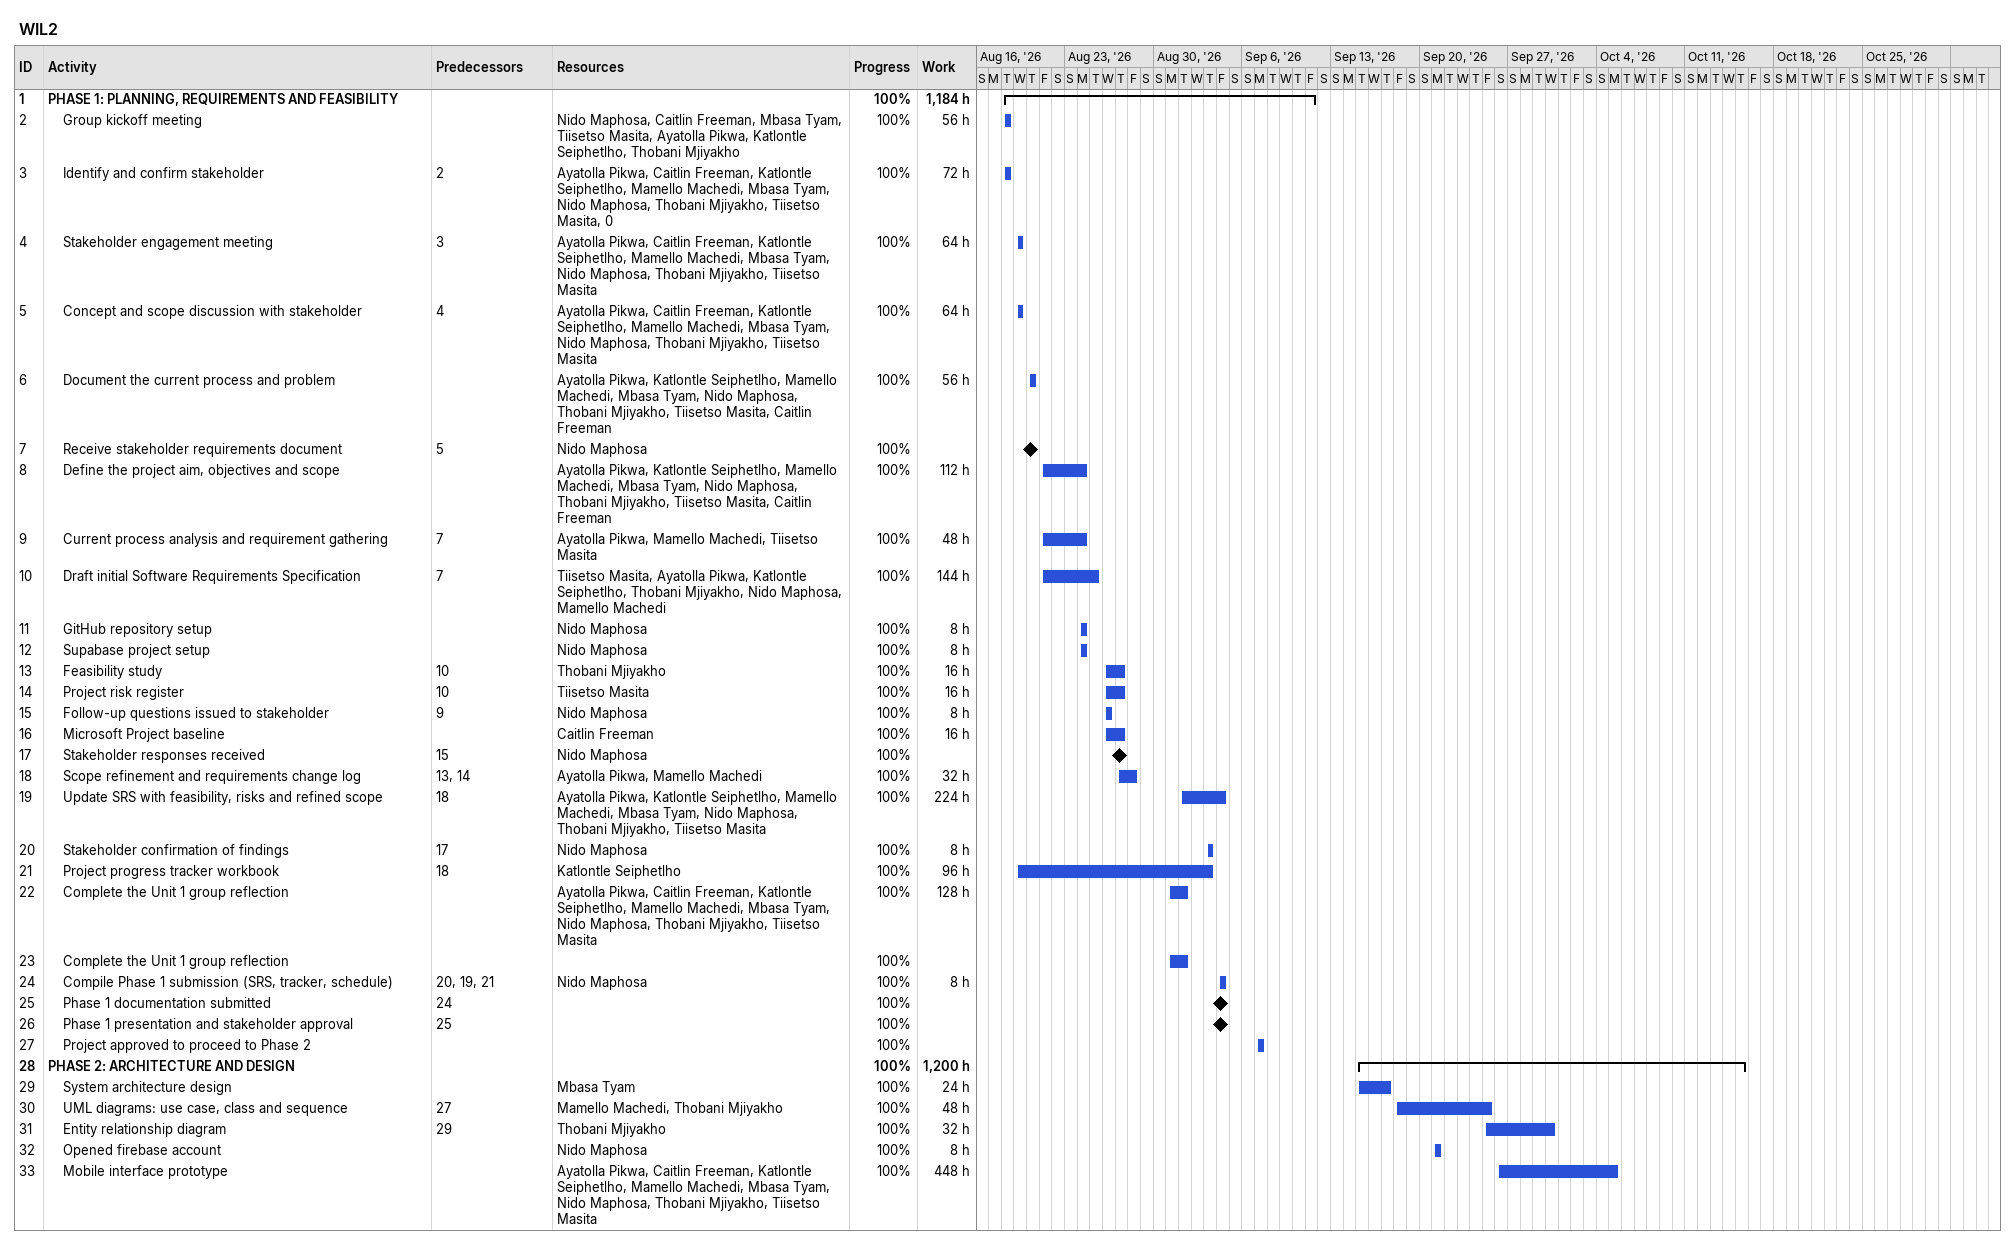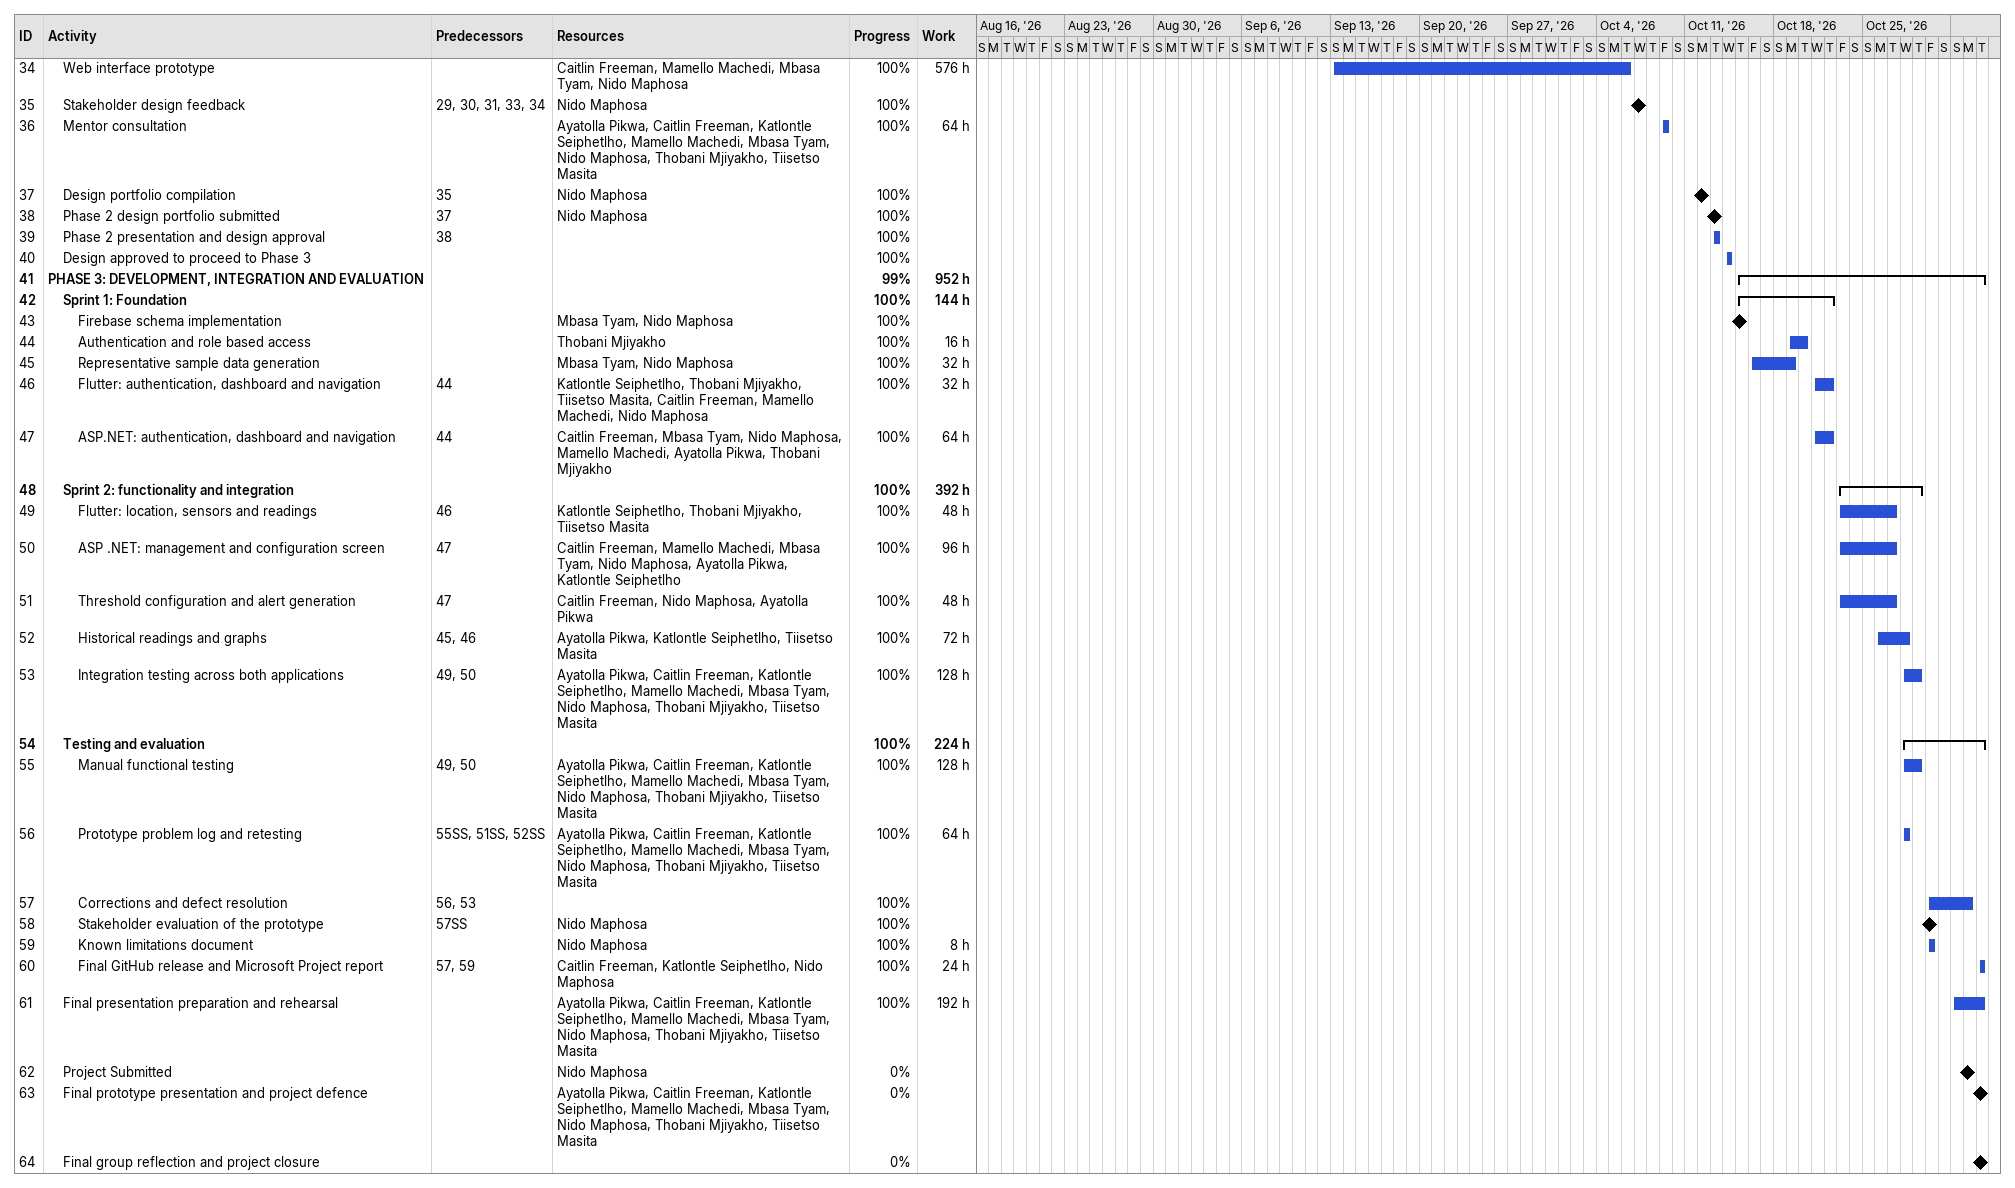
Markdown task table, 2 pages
WIL2

| ID | Level | Task | Start | Finish | Predecessors | Resources | % complete | Work (h) |
|---|---|---|---|---|---|---|---|---|
| 1 | 1 | **PHASE 1: PLANNING, REQUIREMENTS AND FEASIBILITY** | 2026-08-18 | 2026-09-11 |  |  | 100 | 1184 |
| 2 | 2 | Group kickoff meeting | 2026-08-18 | 2026-08-18 |  | Nido Maphosa, Caitlin Freeman, Mbasa Tyam, Tiisetso Masita, Ayatolla Pikwa, Katlontle Seiphetlho, Thobani Mjiyakho | 100 | 56 |
| 3 | 2 | Identify and confirm stakeholder | 2026-08-18 | 2026-08-18 | 2 | Ayatolla Pikwa, Caitlin Freeman, Katlontle Seiphetlho, Mamello Machedi, Mbasa Tyam, Nido Maphosa, Thobani Mjiyakho, Tiisetso Masita, 0 | 100 | 72 |
| 4 | 2 | Stakeholder engagement meeting | 2026-08-19 | 2026-08-19 | 3 | Ayatolla Pikwa, Caitlin Freeman, Katlontle Seiphetlho, Mamello Machedi, Mbasa Tyam, Nido Maphosa, Thobani Mjiyakho, Tiisetso Masita | 100 | 64 |
| 5 | 2 | Concept and scope discussion with stakeholder | 2026-08-19 | 2026-08-19 | 4 | Ayatolla Pikwa, Caitlin Freeman, Katlontle Seiphetlho, Mamello Machedi, Mbasa Tyam, Nido Maphosa, Thobani Mjiyakho, Tiisetso Masita | 100 | 64 |
| 6 | 2 | Document the current process and problem | 2026-08-20 | 2026-08-20 |  | Ayatolla Pikwa, Katlontle Seiphetlho, Mamello Machedi, Mbasa Tyam, Nido Maphosa, Thobani Mjiyakho, Tiisetso Masita, Caitlin Freeman | 100 | 56 |
| 7 | 2 | Receive stakeholder requirements document (milestone) | 2026-08-20 | 2026-08-20 | 5 | Nido Maphosa | 100 |  |
| 8 | 2 | Define the project aim, objectives and scope | 2026-08-21 | 2026-08-24 |  | Ayatolla Pikwa, Katlontle Seiphetlho, Mamello Machedi, Mbasa Tyam, Nido Maphosa, Thobani Mjiyakho, Tiisetso Masita, Caitlin Freeman | 100 | 112 |
| 9 | 2 | Current process analysis and requirement gathering | 2026-08-21 | 2026-08-24 | 7 | Ayatolla Pikwa, Mamello Machedi, Tiisetso Masita | 100 | 48 |
| 10 | 2 | Draft initial Software Requirements Specification | 2026-08-21 | 2026-08-25 | 7 | Tiisetso Masita, Ayatolla Pikwa, Katlontle Seiphetlho, Thobani Mjiyakho, Nido Maphosa, Mamello Machedi | 100 | 144 |
| 11 | 2 | GitHub repository setup | 2026-08-24 | 2026-08-24 |  | Nido Maphosa | 100 | 8 |
| 12 | 2 | Supabase project setup | 2026-08-24 | 2026-08-24 |  | Nido Maphosa | 100 | 8 |
| 13 | 2 | Feasibility study | 2026-08-26 | 2026-08-27 | 10 | Thobani Mjiyakho | 100 | 16 |
| 14 | 2 | Project risk register | 2026-08-26 | 2026-08-27 | 10 | Tiisetso Masita | 100 | 16 |
| 15 | 2 | Follow-up questions issued to stakeholder | 2026-08-26 | 2026-08-26 | 9 | Nido Maphosa | 100 | 8 |
| 16 | 2 | Microsoft Project baseline | 2026-08-26 | 2026-08-27 |  | Caitlin Freeman | 100 | 16 |
| 17 | 2 | Stakeholder responses received (milestone) | 2026-08-27 | 2026-08-27 | 15 | Nido Maphosa | 100 |  |
| 18 | 2 | Scope refinement and requirements change log | 2026-08-27 | 2026-08-28 | 13, 14 | Ayatolla Pikwa, Mamello Machedi | 100 | 32 |
| 19 | 2 | Update SRS with feasibility, risks and refined scope | 2026-09-01 | 2026-09-04 | 18 | Ayatolla Pikwa, Katlontle Seiphetlho, Mamello Machedi, Mbasa Tyam, Nido Maphosa, Thobani Mjiyakho, Tiisetso Masita | 100 | 224 |
| 20 | 2 | Stakeholder confirmation of findings | 2026-09-03 | 2026-09-03 | 17 | Nido Maphosa | 100 | 8 |
| 21 | 2 | Project progress tracker workbook | 2026-08-19 | 2026-09-03 | 18 | Katlontle Seiphetlho | 100 | 96 |
| 22 | 2 | Complete the Unit 1 group reflection | 2026-08-31 | 2026-09-01 |  | Ayatolla Pikwa, Caitlin Freeman, Katlontle Seiphetlho, Mamello Machedi, Mbasa Tyam, Nido Maphosa, Thobani Mjiyakho, Tiisetso Masita | 100 | 128 |
| 23 | 2 | Complete the Unit 1 group reflection | 2026-08-31 | 2026-09-01 |  |  | 100 |  |
| 24 | 2 | Compile Phase 1 submission (SRS, tracker, schedule) | 2026-09-04 | 2026-09-04 | 20, 19, 21 | Nido Maphosa | 100 | 8 |
| 25 | 2 | Phase 1 documentation submitted (milestone) | 2026-09-04 | 2026-09-04 | 24 |  | 100 |  |
| 26 | 2 | Phase 1 presentation and stakeholder approval (milestone) | 2026-09-04 | 2026-09-04 | 25 |  | 100 |  |
| 27 | 2 | Project approved to proceed to Phase 2 | 2026-09-07 | 2026-09-07 |  |  | 100 |  |
| 28 | 1 | **PHASE 2: ARCHITECTURE AND DESIGN** | 2026-09-15 | 2026-10-15 |  |  | 100 | 1200 |
| 29 | 2 | System architecture design | 2026-09-15 | 2026-09-17 |  | Mbasa Tyam | 100 | 24 |
| 30 | 2 | UML diagrams: use case, class and sequence | 2026-09-18 | 2026-09-25 | 27 | Mamello Machedi, Thobani Mjiyakho | 100 | 48 |
| 31 | 2 | Entity relationship diagram | 2026-09-25 | 2026-09-30 | 29 | Thobani Mjiyakho | 100 | 32 |
| 32 | 2 | Opened firebase account | 2026-09-21 | 2026-09-21 |  | Nido Maphosa | 100 | 8 |
| 33 | 2 | Mobile interface prototype | 2026-09-26 | 2026-10-05 |  | Ayatolla Pikwa, Caitlin Freeman, Katlontle Seiphetlho, Mamello Machedi, Mbasa Tyam, Nido Maphosa, Thobani Mjiyakho, Tiisetso Masita | 100 | 448 |
| 34 | 2 | Web interface prototype | 2026-09-13 | 2026-10-06 |  | Caitlin Freeman, Mamello Machedi, Mbasa Tyam, Nido Maphosa | 100 | 576 |
| 35 | 2 | Stakeholder design feedback (milestone) | 2026-10-07 | 2026-10-07 | 29, 30, 31, 33, 34 | Nido Maphosa | 100 |  |
| 36 | 2 | Mentor consultation | 2026-10-09 | 2026-10-09 |  | Ayatolla Pikwa, Caitlin Freeman, Katlontle Seiphetlho, Mamello Machedi, Mbasa Tyam, Nido Maphosa, Thobani Mjiyakho, Tiisetso Masita | 100 | 64 |
| 37 | 2 | Design portfolio compilation (milestone) | 2026-10-12 | 2026-10-12 | 35 | Nido Maphosa | 100 |  |
| 38 | 2 | Phase 2 design portfolio submitted (milestone) | 2026-10-13 | 2026-10-13 | 37 | Nido Maphosa | 100 |  |
| 39 | 2 | Phase 2 presentation and design approval | 2026-10-13 | 2026-10-13 | 38 |  | 100 |  |
| 40 | 2 | Design approved to proceed to Phase 3 | 2026-10-14 | 2026-10-14 |  |  | 100 |  |
| 41 | 1 | **PHASE 3: DEVELOPMENT, INTEGRATION AND EVALUATION** | 2026-10-15 | 2026-11-03 |  |  | 99 | 952 |
| 42 | 2 | **Sprint 1: Foundation** | 2026-10-15 | 2026-10-22 |  |  | 100 | 144 |
| 43 | 3 | Firebase schema implementation (milestone) | 2026-10-15 | 2026-10-15 |  | Mbasa Tyam, Nido Maphosa | 100 |  |
| 44 | 3 | Authentication and role based access | 2026-10-19 | 2026-10-20 |  | Thobani Mjiyakho | 100 | 16 |
| 45 | 3 | Representative sample data generation | 2026-10-16 | 2026-10-19 |  | Mbasa Tyam, Nido Maphosa | 100 | 32 |
| 46 | 3 | Flutter: authentication, dashboard and navigation | 2026-10-21 | 2026-10-22 | 44 | Katlontle Seiphetlho, Thobani Mjiyakho, Tiisetso Masita, Caitlin Freeman, Mamello Machedi, Nido Maphosa | 100 | 32 |
| 47 | 3 | ASP.NET: authentication, dashboard and navigation | 2026-10-21 | 2026-10-22 | 44 | Caitlin Freeman, Mbasa Tyam, Nido Maphosa, Mamello Machedi, Ayatolla Pikwa, Thobani Mjiyakho | 100 | 64 |
| 48 | 2 | **Sprint 2: functionality and integration** | 2026-10-23 | 2026-10-29 |  |  | 100 | 392 |
| 49 | 3 | Flutter: location, sensors and readings | 2026-10-23 | 2026-10-27 | 46 | Katlontle Seiphetlho, Thobani Mjiyakho, Tiisetso Masita | 100 | 48 |
| 50 | 3 | ASP .NET: management and configuration screen | 2026-10-23 | 2026-10-27 | 47 | Caitlin Freeman, Mamello Machedi, Mbasa Tyam, Nido Maphosa, Ayatolla Pikwa, Katlontle Seiphetlho | 100 | 96 |
| 51 | 3 | Threshold configuration and alert generation | 2026-10-23 | 2026-10-27 | 47 | Caitlin Freeman, Nido Maphosa, Ayatolla Pikwa | 100 | 48 |
| 52 | 3 | Historical readings and graphs | 2026-10-26 | 2026-10-28 | 45, 46 | Ayatolla Pikwa, Katlontle Seiphetlho, Tiisetso Masita | 100 | 72 |
| 53 | 3 | Integration testing across both applications | 2026-10-28 | 2026-10-29 | 49, 50 | Ayatolla Pikwa, Caitlin Freeman, Katlontle Seiphetlho, Mamello Machedi, Mbasa Tyam, Nido Maphosa, Thobani Mjiyakho, Tiisetso Masita | 100 | 128 |
| 54 | 2 | **Testing and evaluation** | 2026-10-28 | 2026-11-03 |  |  | 100 | 224 |
| 55 | 3 | Manual functional testing | 2026-10-28 | 2026-10-29 | 49, 50 | Ayatolla Pikwa, Caitlin Freeman, Katlontle Seiphetlho, Mamello Machedi, Mbasa Tyam, Nido Maphosa, Thobani Mjiyakho, Tiisetso Masita | 100 | 128 |
| 56 | 3 | Prototype problem log and retesting | 2026-10-28 | 2026-10-28 | 55SS, 51SS, 52SS | Ayatolla Pikwa, Caitlin Freeman, Katlontle Seiphetlho, Mamello Machedi, Mbasa Tyam, Nido Maphosa, Thobani Mjiyakho, Tiisetso Masita | 100 | 64 |
| 57 | 3 | Corrections and defect resolution | 2026-10-30 | 2026-11-02 | 56, 53 |  | 100 |  |
| 58 | 3 | Stakeholder evaluation of the prototype (milestone) | 2026-10-30 | 2026-10-30 | 57SS | Nido Maphosa | 100 |  |
| 59 | 3 | Known limitations document | 2026-10-30 | 2026-10-30 |  | Nido Maphosa | 100 | 8 |
| 60 | 3 | Final GitHub release and Microsoft Project report | 2026-11-03 | 2026-11-03 | 57, 59 | Caitlin Freeman, Katlontle Seiphetlho, Nido Maphosa | 100 | 24 |
| 61 | 2 | Final presentation preparation and rehearsal | 2026-11-01 | 2026-11-03 |  | Ayatolla Pikwa, Caitlin Freeman, Katlontle Seiphetlho, Mamello Machedi, Mbasa Tyam, Nido Maphosa, Thobani Mjiyakho, Tiisetso Masita | 100 | 192 |
| 62 | 2 | Project Submitted (milestone) | 2026-11-02 | 2026-11-02 |  | Nido Maphosa | 0 |  |
| 63 | 2 | Final prototype presentation and project defence (milestone) | 2026-11-03 | 2026-11-03 |  | Ayatolla Pikwa, Caitlin Freeman, Katlontle Seiphetlho, Mamello Machedi, Mbasa Tyam, Nido Maphosa, Thobani Mjiyakho, Tiisetso Masita | 0 |  |
| 64 | 2 | Final group reflection and project closure (milestone) | 2026-11-03 | 2026-11-03 |  |  | 0 |  |
